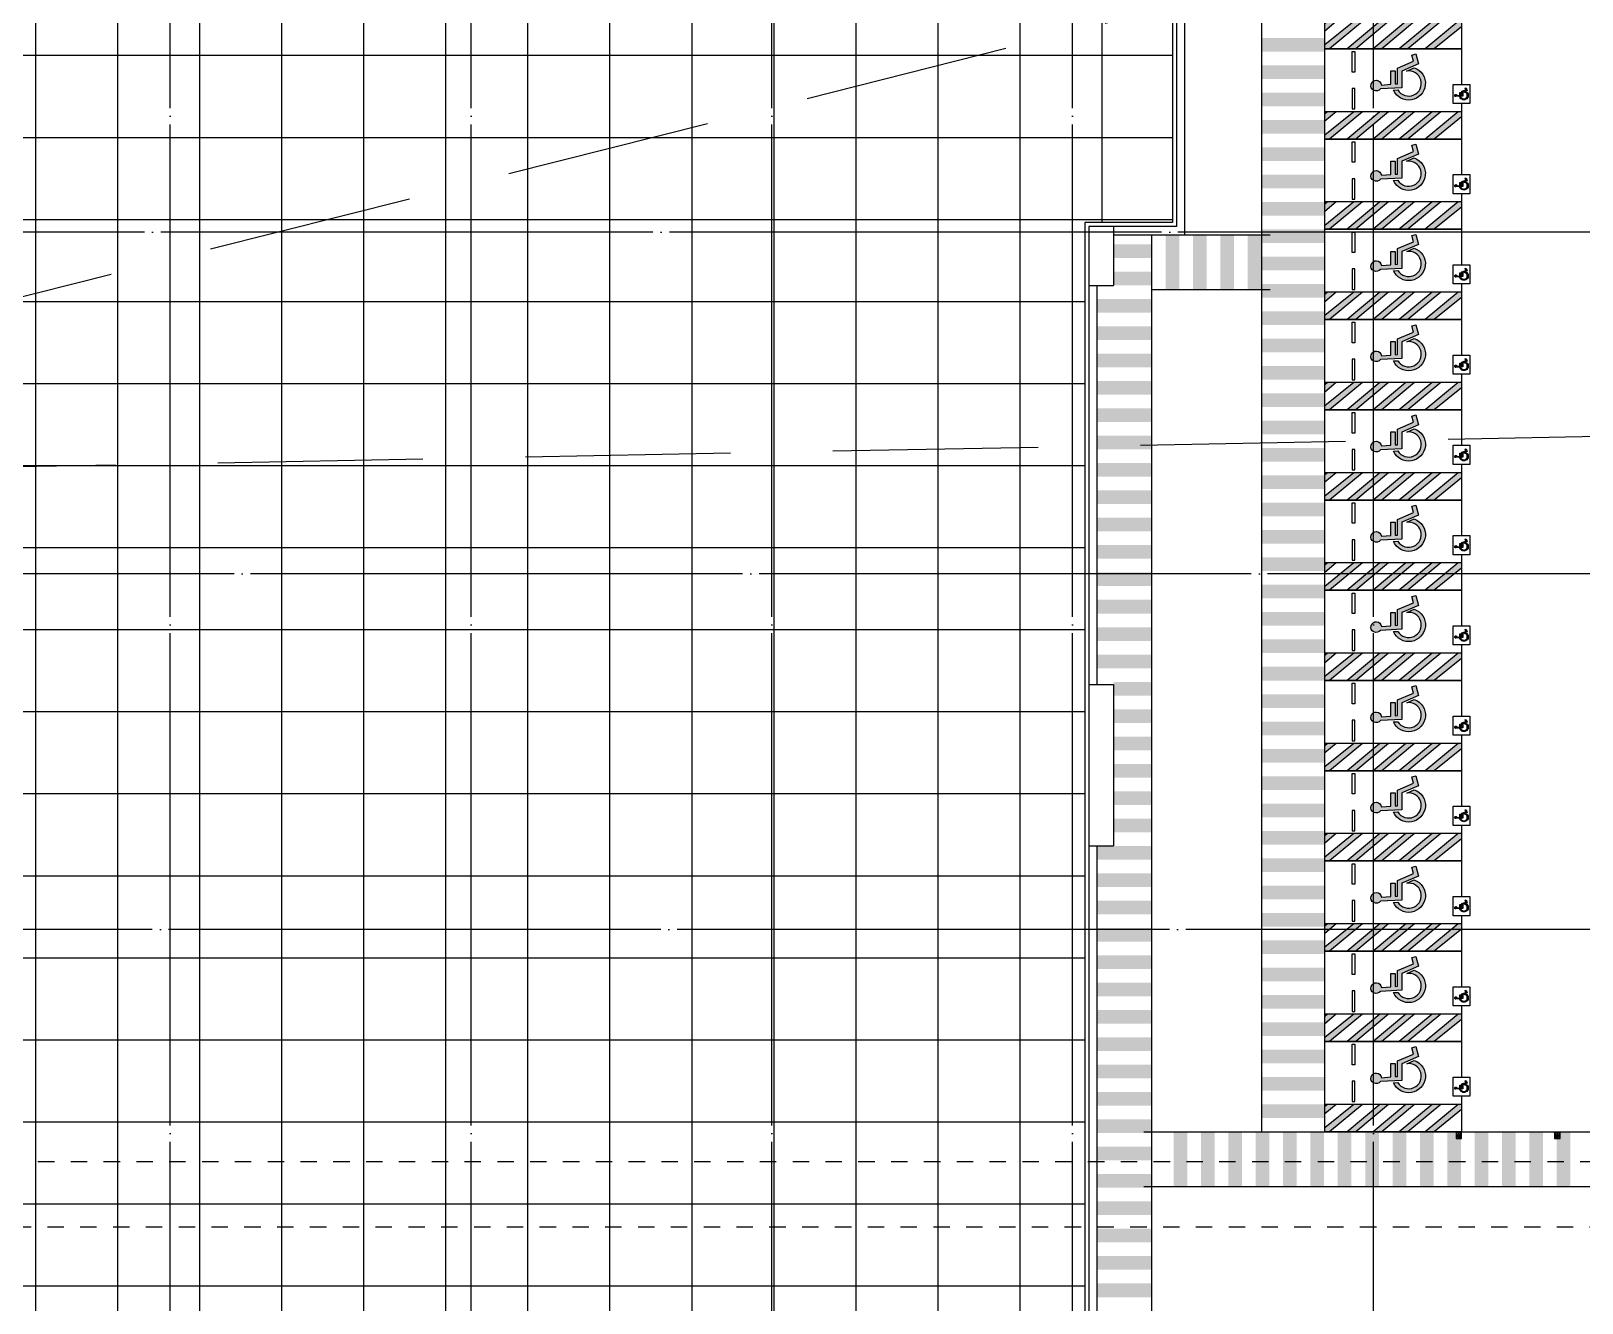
# Model space of a CAD drawing. Header units: millimetres. Extents: x 44352463 to 44913170, y -12080373 to -11704434.
# Drawn here: x 44461849 to 44518569, y -11937779 to -11891267 of the extents above; entities that cross this region are included whole.
import ezdxf

# ---------------------------------------------------------------- set-up
doc = ezdxf.new("R2010")
doc.units = ezdxf.units.MM
doc.header["$LTSCALE"] = 600
doc.header["$MEASUREMENT"] = 0
for name, pattern in [('03 단지-0902$0$HIDDEN', [0.375, 0.25, -0.125]), ('CEN', [6.2, 6, -0.1, 0, -0.1]), ('HIDDEN', [2, 1, -1])]:
    doc.linetypes.add(name, pattern=pattern)
doc.layers.get('0').update_dxf_attribs({"linetype": 'CONTINUOUS'})
for name, color, linetype in [('# 토목공사', 8, 'CONTINUOUS'), ('A-중심선', 10, 'CEN'), ('CON-1', 2, 'CONTINUOUS'), ('ELE-4', 8, 'CONTINUOUS'), ('ELE-8', 8, 'CONTINUOUS'), ('FIN-1', 9, 'CONTINUOUS'), ('Parking(장애인)', 8, 'CONTINUOUS'), ('POST', 252, 'CONTINUOUS'), ('POST-Bolt', 254, 'CONTINUOUS'), ('POST-c', 254, 'CONTINUOUS'), ('s-보도', 252, 'CONTINUOUS'), ('t기존건물', 8, 'CONTINUOUS'), ('x-평면도$0$x-평면도$0$0-진출입동선', 7, 'CONTINUOUS'), ('그라스울판넬', 4, 'CONTINUOUS')]:
    doc.layers.add(name, color=color, linetype=linetype)

# ---------------------------------------------------------------- blocks, each defined once
blk = doc.blocks.new('A$C304F24DA')
at = {"layer": 'ELE-8'}
for p, q in [((3000, 0), (3000, -49550)), ((6000, 0), (6000, -101900)), ((9000, 0), (9000, -101900)), ((12000, 0), (12000, -101900)), ((15000, 0), (15000, -101900)), ((18000, 0), (18000, -101900)), ((21000, 0), (21000, -101900)), ((24000, 0), (24000, -101900)), ((27000, 0), (27000, -101900)), ((30000, 0), (30000, -101900)), ((33000, 0), (33000, -101900)), ((36000, 0), (36000, -101900)), ((39000, 0), (39000, -101900)), ((42000, 0), (42000, -101900)), ((44380, -3000), (0, -3000)), ((44380, -6000), (0, -6000)), ((44380, -9000), (0, -9000)), ((44380, -12000), (0, -12000)), ((44380, -15000), (0, -15000)), ((44380, -18000), (0, -18000)), ((44380, -21000), (0, -21000)), ((44380, -24000), (0, -24000)), ((45000, -25700), (45000, -33100)), ((47580, -27000), (0, -27000)), ((47580, -30000), (0, -30000)), ((47580, -33000), (0, -33000)), ((44380, -36000), (0, -36000)), ((44380, -39000), (0, -39000)), ((44380, -42000), (0, -42000)), ((44380, -45000), (0, -45000)), ((44380, -48000), (0, -48000)), ((44380, -51000), (3630, -51000)), ((44380, -54000), (3630, -54000)), ((3000, -56450), (3000, -78450)), ((44380, -57000), (0, -57000)), ((44380, -60000), (0, -60000)), ((44380, -63000), (0, -63000)), ((44380, -66000), (0, -66000)), ((44380, -69000), (0, -69000)), ((44380, -72000), (0, -72000)), ((44380, -75000), (0, -75000)), ((44380, -78000), (0, -78000)), ((44380, -81000), (3630, -81000)), ((44380, -84000), (3630, -84000)), ((3000, -85350), (3000, -101900)), ((44380, -87000), (0, -87000)), ((44380, -90000), (0, -90000)), ((44380, -93000), (0, -93000)), ((44380, -96000), (0, -96000)), ((44380, -99000), (0, -99000))]:
    blk.add_line(p, q, dxfattribs=at)
blk = doc.blocks.new('RRRRR')
at = {"layer": 't기존건물', "linetype": '03 단지-0902$0$HIDDEN', "ltscale": 50}
blk.add_line((11993041, -9234569, 99616), (11754862, -9289915, 105951), dxfattribs=at)
at = {"layer": 't기존건물', "linetype": '03 단지-0902$0$HIDDEN', "ltscale": 50, "extrusion": (-0.00015991, 1, 0), "elevation": -9291794}
blk.add_lwpolyline([(-11753376, 105951), (-11991669, 99476)], dxfattribs=at)
blk = doc.blocks.new('x-평면도$0$x-평면도$0$wkd')
at = {"layer": 'Parking(장애인)'}
h = blk.add_hatch(color=256, dxfattribs=at)
h.paths.add_polyline_path([(46277209, -12342346), (46277209, -12341731), (46277819, -12341469), (46277724, -12341106), (46277569, -12341146), (46277629, -12341376), (46277049, -12341626), (46277049, -12342198), (46276969, -12342204), (46276969, -12341726), (46276809, -12341726), (46276809, -12342216), (46276463, -12342242, 5.045541), (46276423, -12342385)])
h.paths.add_polyline_path([(46277664, -12341611), (46277384, -12341732, -1.887932), (46277065, -12342423), (46276901, -12342431, 1.520053)])
h = blk.add_hatch(color=256, dxfattribs=at)
h.paths.add_polyline_path([(46279182, -12342667), (46279172, -12342666), (46279163, -12342662), (46279155, -12342657), (46279149, -12342650), (46279144, -12342641), (46279142, -12342632), (46279142, -12342622), (46279144, -12342612), (46279149, -12342604), (46279155, -12342597), (46279163, -12342591), (46279172, -12342588), (46279182, -12342586), (46279191, -12342588), (46279200, -12342591), (46279208, -12342597), (46279215, -12342604), (46279219, -12342612), (46279222, -12342622), (46279222, -12342628), (46279326, -12342621), (46279326, -12342510), (46279362, -12342510), (46279362, -12342618), (46279396, -12342616), (46279396, -12342471), (46279548, -12342421), (46279525, -12342353), (46279559, -12342342), (46279593, -12342443), (46279432, -12342497), (46279432, -12342649)])
h.paths.add_polyline_path([(46279448, -12342744), (46279478, -12342747), (46279508, -12342744), (46279536, -12342733), (46279561, -12342716), (46279581, -12342693), (46279595, -12342667), (46279602, -12342637), (46279602, -12342607), (46279595, -12342578), (46279581, -12342551), (46279561, -12342529), (46279536, -12342511), (46279508, -12342501), (46279486, -12342498), (46279547, -12342478), (46279553, -12342480), (46279585, -12342502), (46279610, -12342531), (46279628, -12342565), (46279638, -12342603), (46279638, -12342642), (46279628, -12342679), (46279610, -12342714), (46279585, -12342743), (46279553, -12342765), (46279516, -12342779), (46279478, -12342783), (46279439, -12342779), (46279403, -12342765), (46279371, -12342743), (46279345, -12342714), (46279327, -12342679), (46279326, -12342675), (46279364, -12342672), (46279375, -12342693), (46279395, -12342716), (46279420, -12342733)])
h = blk.add_hatch(color=256, dxfattribs=at)
h.dxf.hatch_style = 1
h.paths.add_polyline_path([(46274493, -12343218), (46274391, -12343301), (46274391, -12343568), (46274811, -12343218)], flags=17)
h.paths.add_polyline_path([(46274391, -12344075), (46274391, -12344218), (46274566, -12344218), (46275766, -12343218), (46275448, -12343218)])
h.paths.add_polyline_path([(46275202, -12344218), (46275521, -12344218), (46276721, -12343218), (46276402, -12343218)])
h.paths.add_polyline_path([(46276157, -12344218), (46276475, -12344218), (46277675, -12343218), (46277357, -12343218)])
h.paths.add_polyline_path([(46277112, -12344218), (46277430, -12344218), (46278630, -12343218), (46278312, -12343218)])
h.paths.add_polyline_path([(46278066, -12344218), (46278384, -12344218), (46279391, -12343411), (46279391, -12343218), (46279266, -12343218)])
for p, q in [((46279391, -12343218), (46274391, -12343218)), ((46275448, -12343218), (46274391, -12344075)), ((46274493, -12343218), (46274391, -12343301)), ((46274811, -12343218), (46274391, -12343568)), ((46275766, -12343218), (46274566, -12344218)), ((46276402, -12343218), (46275202, -12344218)), ((46276721, -12343218), (46275521, -12344218)), ((46277357, -12343218), (46276157, -12344218)), ((46277675, -12343218), (46276475, -12344218)), ((46278312, -12343218), (46277112, -12344218)), ((46278630, -12343218), (46277430, -12344218)), ((46279266, -12343218), (46278066, -12344218)), ((46279391, -12343411), (46278384, -12344218))]:
    blk.add_line(p, q, dxfattribs=at)
for points in [[(46279391, -12340918), (46274391, -12340918), (46279391, -12340918), (46279391, -12342218)], [(46279391, -12342918), (46279391, -12344218), (46274391, -12344218), (46274391, -12344218), (46274391, -12340918)]]:
    blk.add_lwpolyline(points, dxfattribs=at)
for points in [[(46275391, -12341768), (46275391, -12341018), (46275491, -12341018), (46275491, -12341768)], [(46279090, -12342918), (46279090, -12342218), (46279690, -12342218), (46279690, -12342918)], [(46275391, -12342368), (46275391, -12343118), (46275491, -12343118), (46275491, -12342368)]]:
    blk.add_lwpolyline(points, close=True, dxfattribs=at)
for points in [[(46276423, -12342385, -5.045541), (46276463, -12342242), (46276809, -12342216), (46276809, -12341726), (46276969, -12341726), (46276969, -12342204), (46277049, -12342198), (46277049, -12341626), (46277629, -12341376), (46277569, -12341146), (46277724, -12341106), (46277819, -12341469), (46277209, -12341731), (46277209, -12342346), (46276423, -12342385, -5.045541)], [(46276901, -12342431), (46277065, -12342423, 1.887932), (46277384, -12341732), (46277664, -12341611, -1.520053), (46276901, -12342431)]]:
    blk.add_lwpolyline(points, format="xyb", close=True, dxfattribs=at)
at = {"layer": 'Parking(장애인)', "elevation": 0}
for points in [[(46279182, -12342667), (46279172, -12342666), (46279163, -12342662), (46279155, -12342657), (46279149, -12342650), (46279144, -12342641), (46279142, -12342632), (46279142, -12342622), (46279144, -12342612), (46279149, -12342604), (46279155, -12342597), (46279163, -12342591), (46279172, -12342588), (46279182, -12342586), (46279191, -12342588), (46279200, -12342591), (46279208, -12342597), (46279215, -12342604), (46279219, -12342612), (46279222, -12342622), (46279222, -12342628), (46279326, -12342621), (46279326, -12342510), (46279362, -12342510), (46279362, -12342618), (46279396, -12342616), (46279396, -12342471), (46279548, -12342421), (46279525, -12342353), (46279559, -12342342), (46279593, -12342443), (46279432, -12342497), (46279432, -12342649)], [(46279439, -12342779), (46279403, -12342765), (46279371, -12342743), (46279345, -12342714), (46279327, -12342679), (46279326, -12342675), (46279364, -12342672), (46279375, -12342693), (46279395, -12342716), (46279420, -12342733), (46279448, -12342744), (46279478, -12342747), (46279508, -12342744), (46279536, -12342733), (46279561, -12342716), (46279581, -12342693), (46279595, -12342667), (46279602, -12342637), (46279602, -12342607), (46279595, -12342578), (46279581, -12342551), (46279561, -12342529), (46279536, -12342511), (46279508, -12342501), (46279486, -12342498), (46279547, -12342478), (46279553, -12342480), (46279585, -12342502), (46279610, -12342531), (46279628, -12342565), (46279638, -12342603), (46279638, -12342642), (46279628, -12342679), (46279610, -12342714), (46279585, -12342743), (46279553, -12342765), (46279516, -12342779), (46279478, -12342783)]]:
    blk.add_lwpolyline(points, close=True, dxfattribs=at)
blk = doc.blocks.new('A$C159fdbf0')
at = {"layer": '# 토목공사', "linetype": 'HIDDEN'}
blk.add_lwpolyline([(106202, -107825), (107092, -110054), (83130, -119614), (55687, -143292), (-162459, -143292), (-162459, -143292), (-172759, -143292), (-172759, -140892), (-162459, -140892), (54795, -140892), (81867, -117534), (106202, -107825)], dxfattribs=at)

msp = doc.modelspace()

# ---------------------------------------------------------------- hatches: boundary and pattern name
at = {"layer": 's-보도'}
h = msp.add_hatch(dxfattribs=at)
h.set_pattern_fill('AR-HBONE', color=256, scale=150, angle=408.0055881, style=0)
h.set_pattern_definition([(93.00558807, (321698819.5, -530412582.5), (-630.63466696, 567.71464384), [1800, -600]), (183.00558807, (321698788, -530411983.3), (-630.63466696, 567.71464384), [1800, -600])])
edge = h.paths.add_edge_path()
edge.add_line((44360202.987, -11920354.913), (44361471.996, -11920168.14))
edge.add_line((44361471.996, -11920168.14), (44371257.613, -11917793.504))
edge.add_line((44371257.613, -11917793.504), (44387553.054, -11914995.637))
edge.add_line((44387553.054, -11914995.637), (44397572.848, -11913493.807))
edge.add_line((44397572.848, -11913493.807), (44403480.653, -11912083.256))
edge.add_line((44403480.653, -11912083.256), (44406255.282, -11911677.533))
edge.add_line((44406255.282, -11911677.533), (44409132.251, -11910901.383))
edge.add_line((44409132.251, -11910901.383), (44408446.128, -11908675.736))
edge.add_line((44408446.128, -11908675.736), (44403102.982, -11910117.213))
edge.add_line((44403102.982, -11910117.213), (44397191.687, -11911528.596))
edge.add_line((44397191.687, -11911528.596), (44387235.567, -11913020.883))
edge.add_line((44387235.567, -11913020.883), (44370852.102, -11915833.863))
edge.add_line((44370852.102, -11915833.863), (44361089.756, -11918202.852))
edge.add_line((44361089.756, -11918202.852), (44359428.356, -11918447.377))
edge.add_line((44359428.356, -11918447.377), (44360202.936, -11920354.934))
h.paths.add_polyline_path([(44457531.64, -11819325.379), (44467105.387, -11816978.488), (44488042.344, -11812158.705), (44507439.636, -11807562.001), (44511840.727, -11806519.045), (44512666.72, -11806718.794), (44513116.636, -11807281.416), (44513549.907, -11808155.373), (44513554.466, -11808164.569), (44505726.723, -11810013.22), (44495090.935, -11812525.037), (44488491.952, -11814083.496), (44467562.424, -11818901.568), (44459120.18, -11820971.085)])
h.paths.add_polyline_path([(44416615.722, -11906805.747, 0.090262497), (44416500.175, -11905954.032, 0.171819035), (44415523.957, -11904683.627, 0.233704399), (44420877.491, -11890429.695), (44422950.07, -11861430.423), (44423109.219, -11859203.618), (44423206.923, -11857836.559), (44423709.03, -11850811.139), (44425612.093, -11851589.672), (44422850.337, -11882083.583), (44422812.129, -11882255.478), (44422827.823, -11882332.169), (44422711.831, -11883612.609), (44422570.821, -11890737.043), (44421777.529, -11895500.07), (44420468.079, -11900234.932), (44419400.69, -11902599.11), (44418658.322, -11904242.589)])
h.paths.add_polyline_path([(44423709.03, -11850811.139), (44423743.494, -11850328.919, -0.285607394), (44447282.428, -11821837.852), (44457531.64, -11819325.379), (44459120.18, -11820971.085), (44447834.389, -11823737.663, 0.284941072), (44425702.342, -11850593.194), (44425612.093, -11851589.672)])
h.paths.add_polyline_path([(44408446.128, -11908675.736, 0.054226188), (44411891.769, -11907287.097, 0.016649476), (44411936.171, -11907440.594, 0.287357806), (44413891.246, -11909074.942), (44413406.504, -11909461.768), (44412416.621, -11909877.784), (44410373.036, -11910736.315), (44409132.251, -11910901.383)])
h.paths.add_polyline_path([(44411936.171, -11907440.594, 0.333333333), (44416500.175, -11905954.032, -0.09018974), (44416615.753, -11906805.055), (44416405.964, -11907068.186), (44413891.246, -11909074.942, -0.287357806)])
h.paths.add_polyline_path([(44411891.769, -11907287.097, 0.065317482), (44415523.957, -11904683.627, -0.171819035), (44416500.175, -11905954.032, -0.333333333), (44411936.171, -11907440.594, -0.016649476)])

# ---------------------------------------------------------------- linework, layer by layer
at = {"layer": 'A-중심선', "ltscale": 5}
for p, q in [((44466940.232, -12042884.796), (44466940.232, -11824697.371)), ((44477940.232, -12042884.796), (44477940.232, -11824697.371)), ((44488940.232, -12042884.796), (44488940.232, -11824697.371)), ((44499940.232, -12042884.796), (44499940.232, -11824697.371)), ((44510940.232, -12042884.796), (44510940.232, -11824697.371)), ((44614794.472, -11898616.81), (44413938.371, -11898616.81)), ((44636673.501, -11911116.81), (44413938.371, -11911116.81)), ((44745280.078, -11924116.81), (44413938.371, -11924116.81))]:
    msp.add_line(p, q, dxfattribs=at)
at = {"layer": 'CON-1'}
for points in [[(44456010.232, -11865016.879), (44500540.209, -11865016.879), (44500540.209, -11890716.879), (44503740.21, -11890716.879), (44503740.21, -11898416.879), (44500540.209, -11898416.879), (44500540.209, -11967216.879), (44456010.232, -11967216.879)], [(44456010.232, -11865166.879), (44500390.209, -11865166.879), (44500390.209, -11890866.879), (44503590.21, -11890866.879), (44503590.21, -11898266.879), (44500390.209, -11898266.879), (44500390.209, -11967066.879), (44456010.232, -11967066.879)]]:
    msp.add_lwpolyline(points, dxfattribs=at)
at = {"layer": 'FIN-1'}
for p, q in [((44509164.837, -11931516.877), (44509164.837, -11864716.879)), ((44506864.837, -11931516.877), (44506864.837, -11866716.879)), ((44504040.21, -11898716.879), (44504040.21, -11890416.879)), ((44501440.209, -11898716.879), (44507164.837, -11898716.879)), ((44502840.209, -12009816.879), (44502840.209, -11898716.879)), ((44500840.209, -11915166.832), (44500840.209, -11900566.879)), ((44502840.209, -11900716.879), (44507164.837, -11900716.879)), ((44500840.209, -11931516.877), (44500840.209, -11921066.832)), ((44500840.209, -11987671.18), (44500840.209, -11931516.877)), ((44502540.209, -11931516.877), (44609571.771, -11931516.877)), ((44502540.209, -11933516.877), (44611571.771, -11933516.877)), ((44502540.209, -11933516.877), (44611571.771, -11933516.877))]:
    msp.add_line(p, q, dxfattribs=at)
for points in [[(44506864.837, -11891516.877), (44506864.837, -11892016.877), (44508864.837, -11891516.877), (44508864.837, -11892016.877)], [(44506864.837, -11891516.877), (44506864.837, -11892016.877), (44508864.837, -11891516.877), (44508864.837, -11892016.877)], [(44507164.837, -11891516.877), (44507164.837, -11892016.877), (44509164.837, -11891516.877), (44509164.837, -11892016.877)], [(44506864.837, -11892516.877), (44506864.837, -11893016.877), (44508864.837, -11892516.877), (44508864.837, -11893016.877)], [(44506864.837, -11892516.877), (44506864.837, -11893016.877), (44508864.837, -11892516.877), (44508864.837, -11893016.877)], [(44507164.837, -11892516.877), (44507164.837, -11893016.877), (44509164.837, -11892516.877), (44509164.837, -11893016.877)], [(44506864.837, -11893516.877), (44506864.837, -11894016.877), (44508864.837, -11893516.877), (44508864.837, -11894016.877)], [(44506864.837, -11893516.877), (44506864.837, -11894016.877), (44508864.837, -11893516.877), (44508864.837, -11894016.877)], [(44507164.837, -11893516.877), (44507164.837, -11894016.877), (44509164.837, -11893516.877), (44509164.837, -11894016.877)], [(44506864.837, -11894516.877), (44506864.837, -11895016.877), (44508864.837, -11894516.877), (44508864.837, -11895016.877)], [(44506864.837, -11894516.877), (44506864.837, -11895016.877), (44508864.837, -11894516.877), (44508864.837, -11895016.877)], [(44507164.837, -11894516.877), (44507164.837, -11895016.877), (44509164.837, -11894516.877), (44509164.837, -11895016.877)], [(44506864.837, -11895516.877), (44506864.837, -11896016.877), (44508864.837, -11895516.877), (44508864.837, -11896016.877)], [(44506864.837, -11895516.877), (44506864.837, -11896016.877), (44508864.837, -11895516.877), (44508864.837, -11896016.877)], [(44507164.837, -11895516.877), (44507164.837, -11896016.877), (44509164.837, -11895516.877), (44509164.837, -11896016.877)], [(44506864.837, -11896516.877), (44506864.837, -11897016.877), (44508864.837, -11896516.877), (44508864.837, -11897016.877)], [(44506864.837, -11896516.877), (44506864.837, -11897016.877), (44508864.837, -11896516.877), (44508864.837, -11897016.877)], [(44507164.837, -11896516.877), (44507164.837, -11897016.877), (44509164.837, -11896516.877), (44509164.837, -11897016.877)], [(44506864.837, -11897516.877), (44506864.837, -11898016.877), (44508864.837, -11897516.877), (44508864.837, -11898016.877)], [(44506864.837, -11897516.877), (44506864.837, -11898016.877), (44508864.837, -11897516.877), (44508864.837, -11898016.877)], [(44507164.837, -11897516.877), (44507164.837, -11898016.877), (44509164.837, -11897516.877), (44509164.837, -11898016.877)], [(44503340.209, -11900716.879), (44503840.209, -11900716.879), (44503340.209, -11898716.879), (44503840.209, -11898716.879)], [(44504340.209, -11900716.879), (44504840.209, -11900716.879), (44504340.209, -11898716.879), (44504840.209, -11898716.879)], [(44505340.209, -11900716.879), (44505840.209, -11900716.879), (44505340.209, -11898716.879), (44505840.209, -11898716.879)], [(44506340.209, -11900716.879), (44506840.209, -11900716.879), (44506340.209, -11898716.879), (44506840.209, -11898716.879)], [(44506864.837, -11898516.877), (44506864.837, -11899016.877), (44508864.837, -11898516.877), (44508864.837, -11899016.877)], [(44506864.837, -11898516.877), (44506864.837, -11899016.877), (44508864.837, -11898516.877), (44508864.837, -11899016.877)], [(44507164.837, -11898516.877), (44507164.837, -11899016.877), (44509164.837, -11898516.877), (44509164.837, -11899016.877)], [(44501440.209, -11899066.879), (44501440.209, -11899566.879), (44502840.209, -11899066.879), (44502840.209, -11899566.879)], [(44506864.837, -11899516.877), (44506864.837, -11900016.877), (44508864.837, -11899516.877), (44508864.837, -11900016.877)], [(44506864.837, -11899516.877), (44506864.837, -11900016.877), (44508864.837, -11899516.877), (44508864.837, -11900016.877)], [(44507164.837, -11899516.877), (44507164.837, -11900016.877), (44509164.837, -11899516.877), (44509164.837, -11900016.877)], [(44501440.209, -11900066.879), (44501440.209, -11900566.879), (44502840.209, -11900066.879), (44502840.209, -11900566.879)], [(44506864.837, -11900516.877), (44506864.837, -11901016.877), (44508864.837, -11900516.877), (44508864.837, -11901016.877)], [(44506864.837, -11900516.877), (44506864.837, -11901016.877), (44508864.837, -11900516.877), (44508864.837, -11901016.877)], [(44507164.837, -11900516.877), (44507164.837, -11901016.877), (44509164.837, -11900516.877), (44509164.837, -11901016.877)], [(44500840.209, -11901066.879), (44500840.209, -11901566.879), (44502840.209, -11901066.879), (44502840.209, -11901566.879)], [(44506864.837, -11901516.877), (44506864.837, -11902016.877), (44508864.837, -11901516.877), (44508864.837, -11902016.877)], [(44506864.837, -11901516.877), (44506864.837, -11902016.877), (44508864.837, -11901516.877), (44508864.837, -11902016.877)], [(44507164.837, -11901516.877), (44507164.837, -11902016.877), (44509164.837, -11901516.877), (44509164.837, -11902016.877)], [(44500840.209, -11902066.879), (44500840.209, -11902566.879), (44502840.209, -11902066.879), (44502840.209, -11902566.879)], [(44506864.837, -11902516.877), (44506864.837, -11903016.877), (44508864.837, -11902516.877), (44508864.837, -11903016.877)], [(44506864.837, -11902516.877), (44506864.837, -11903016.877), (44508864.837, -11902516.877), (44508864.837, -11903016.877)], [(44507164.837, -11902516.877), (44507164.837, -11903016.877), (44509164.837, -11902516.877), (44509164.837, -11903016.877)], [(44500840.209, -11903066.879), (44500840.209, -11903566.879), (44502840.209, -11903066.879), (44502840.209, -11903566.879)], [(44506864.837, -11903516.877), (44506864.837, -11904016.877), (44508864.837, -11903516.877), (44508864.837, -11904016.877)], [(44506864.837, -11903516.877), (44506864.837, -11904016.877), (44508864.837, -11903516.877), (44508864.837, -11904016.877)], [(44507164.837, -11903516.877), (44507164.837, -11904016.877), (44509164.837, -11903516.877), (44509164.837, -11904016.877)], [(44500840.209, -11904066.879), (44500840.209, -11904566.879), (44502840.209, -11904066.879), (44502840.209, -11904566.879)], [(44506864.837, -11904516.877), (44506864.837, -11905016.877), (44508864.837, -11904516.877), (44508864.837, -11905016.877)], [(44506864.837, -11904516.877), (44506864.837, -11905016.877), (44508864.837, -11904516.877), (44508864.837, -11905016.877)], [(44507164.837, -11904516.877), (44507164.837, -11905016.877), (44509164.837, -11904516.877), (44509164.837, -11905016.877)], [(44500840.209, -11905066.879), (44500840.209, -11905566.879), (44502840.209, -11905066.879), (44502840.209, -11905566.879)], [(44506864.837, -11905516.877), (44506864.837, -11906016.877), (44508864.837, -11905516.877), (44508864.837, -11906016.877)], [(44506864.837, -11905516.877), (44506864.837, -11906016.877), (44508864.837, -11905516.877), (44508864.837, -11906016.877)], [(44507164.837, -11905516.877), (44507164.837, -11906016.877), (44509164.837, -11905516.877), (44509164.837, -11906016.877)], [(44500840.209, -11906066.879), (44500840.209, -11906566.879), (44502840.209, -11906066.879), (44502840.209, -11906566.879)], [(44506864.837, -11906516.877), (44506864.837, -11907016.877), (44508864.837, -11906516.877), (44508864.837, -11907016.877)], [(44506864.837, -11906516.877), (44506864.837, -11907016.877), (44508864.837, -11906516.877), (44508864.837, -11907016.877)], [(44507164.837, -11906516.877), (44507164.837, -11907016.877), (44509164.837, -11906516.877), (44509164.837, -11907016.877)], [(44500840.209, -11907066.879), (44500840.209, -11907566.879), (44502840.209, -11907066.879), (44502840.209, -11907566.879)], [(44506864.837, -11907516.877), (44506864.837, -11908016.877), (44508864.837, -11907516.877), (44508864.837, -11908016.877)], [(44506864.837, -11907516.877), (44506864.837, -11908016.877), (44508864.837, -11907516.877), (44508864.837, -11908016.877)], [(44507164.837, -11907516.877), (44507164.837, -11908016.877), (44509164.837, -11907516.877), (44509164.837, -11908016.877)], [(44500840.209, -11908066.879), (44500840.209, -11908566.879), (44502840.209, -11908066.879), (44502840.209, -11908566.879)], [(44506864.837, -11908516.877), (44506864.837, -11909016.877), (44508864.837, -11908516.877), (44508864.837, -11909016.877)], [(44506864.837, -11908516.877), (44506864.837, -11909016.877), (44508864.837, -11908516.877), (44508864.837, -11909016.877)], [(44507164.837, -11908516.877), (44507164.837, -11909016.877), (44509164.837, -11908516.877), (44509164.837, -11909016.877)], [(44500840.209, -11909066.879), (44500840.209, -11909566.879), (44502840.209, -11909066.879), (44502840.209, -11909566.879)], [(44500840.209, -11910066.879), (44500840.209, -11910566.879), (44502840.209, -11910066.879), (44502840.209, -11910566.879)], [(44506864.837, -11909516.877), (44506864.837, -11910016.877), (44508864.837, -11909516.877), (44508864.837, -11910016.877)], [(44506864.837, -11909516.877), (44506864.837, -11910016.877), (44508864.837, -11909516.877), (44508864.837, -11910016.877)], [(44507164.837, -11909516.877), (44507164.837, -11910016.877), (44509164.837, -11909516.877), (44509164.837, -11910016.877)], [(44506864.837, -11910516.877), (44506864.837, -11911016.877), (44508864.837, -11910516.877), (44508864.837, -11911016.877)], [(44506864.837, -11910516.877), (44506864.837, -11911016.877), (44508864.837, -11910516.877), (44508864.837, -11911016.877)], [(44507164.837, -11910516.877), (44507164.837, -11911016.877), (44509164.837, -11910516.877), (44509164.837, -11911016.877)], [(44500840.209, -11911066.879), (44500840.209, -11911566.879), (44502840.209, -11911066.879), (44502840.209, -11911566.879)], [(44506864.837, -11911516.877), (44506864.837, -11912016.877), (44508864.837, -11911516.877), (44508864.837, -11912016.877)], [(44506864.837, -11911516.877), (44506864.837, -11912016.877), (44508864.837, -11911516.877), (44508864.837, -11912016.877)], [(44507164.837, -11911516.877), (44507164.837, -11912016.877), (44509164.837, -11911516.877), (44509164.837, -11912016.877)], [(44500840.209, -11912066.879), (44500840.209, -11912566.879), (44502840.209, -11912066.879), (44502840.209, -11912566.879)], [(44506864.837, -11912516.877), (44506864.837, -11913016.877), (44508864.837, -11912516.877), (44508864.837, -11913016.877)], [(44506864.837, -11912516.877), (44506864.837, -11913016.877), (44508864.837, -11912516.877), (44508864.837, -11913016.877)], [(44507164.837, -11912516.877), (44507164.837, -11913016.877), (44509164.837, -11912516.877), (44509164.837, -11913016.877)], [(44500840.209, -11913066.879), (44500840.209, -11913566.879), (44502840.209, -11913066.879), (44502840.209, -11913566.879)], [(44506864.837, -11913516.877), (44506864.837, -11914016.877), (44508864.837, -11913516.877), (44508864.837, -11914016.877)], [(44506864.837, -11913516.877), (44506864.837, -11914016.877), (44508864.837, -11913516.877), (44508864.837, -11914016.877)], [(44507164.837, -11913516.877), (44507164.837, -11914016.877), (44509164.837, -11913516.877), (44509164.837, -11914016.877)], [(44500840.209, -11914066.879), (44500840.209, -11914566.879), (44502840.209, -11914066.879), (44502840.209, -11914566.879)], [(44506864.837, -11914516.877), (44506864.837, -11915016.877), (44508864.837, -11914516.877), (44508864.837, -11915016.877)], [(44506864.837, -11914516.877), (44506864.837, -11915016.877), (44508864.837, -11914516.877), (44508864.837, -11915016.877)], [(44507164.837, -11914516.877), (44507164.837, -11915016.877), (44509164.837, -11914516.877), (44509164.837, -11915016.877)], [(44501440.209, -11915066.879), (44501440.209, -11915566.879), (44502840.209, -11915066.879), (44502840.209, -11915566.879)], [(44506864.837, -11915516.877), (44506864.837, -11916016.877), (44508864.837, -11915516.877), (44508864.837, -11916016.877)], [(44506864.837, -11915516.877), (44506864.837, -11916016.877), (44508864.837, -11915516.877), (44508864.837, -11916016.877)], [(44507164.837, -11915516.877), (44507164.837, -11916016.877), (44509164.837, -11915516.877), (44509164.837, -11916016.877)], [(44501440.209, -11916066.879), (44501440.209, -11916566.879), (44502840.209, -11916066.879), (44502840.209, -11916566.879)], [(44506864.837, -11916516.877), (44506864.837, -11917016.877), (44508864.837, -11916516.877), (44508864.837, -11917016.877)], [(44506864.837, -11916516.877), (44506864.837, -11917016.877), (44508864.837, -11916516.877), (44508864.837, -11917016.877)], [(44507164.837, -11916516.877), (44507164.837, -11917016.877), (44509164.837, -11916516.877), (44509164.837, -11917016.877)], [(44501440.209, -11917066.879), (44501440.209, -11917566.879), (44502840.209, -11917066.879), (44502840.209, -11917566.879)], [(44506864.837, -11917516.877), (44506864.837, -11918016.877), (44508864.837, -11917516.877), (44508864.837, -11918016.877)], [(44506864.837, -11917516.877), (44506864.837, -11918016.877), (44508864.837, -11917516.877), (44508864.837, -11918016.877)], [(44507164.837, -11917516.877), (44507164.837, -11918016.877), (44509164.837, -11917516.877), (44509164.837, -11918016.877)], [(44501440.209, -11918066.879), (44501440.209, -11918566.879), (44502840.209, -11918066.879), (44502840.209, -11918566.879)], [(44506864.837, -11918516.877), (44506864.837, -11919016.877), (44508864.837, -11918516.877), (44508864.837, -11919016.877)], [(44506864.837, -11918516.877), (44506864.837, -11919016.877), (44508864.837, -11918516.877), (44508864.837, -11919016.877)], [(44507164.837, -11918516.877), (44507164.837, -11919016.877), (44509164.837, -11918516.877), (44509164.837, -11919016.877)], [(44501440.209, -11919066.879), (44501440.209, -11919566.879), (44502840.209, -11919066.879), (44502840.209, -11919566.879)], [(44506864.837, -11919516.877), (44506864.837, -11920016.877), (44508864.837, -11919516.877), (44508864.837, -11920016.877)], [(44506864.837, -11919516.877), (44506864.837, -11920016.877), (44508864.837, -11919516.877), (44508864.837, -11920016.877)], [(44507164.837, -11919516.877), (44507164.837, -11920016.877), (44509164.837, -11919516.877), (44509164.837, -11920016.877)], [(44501440.209, -11920066.879), (44501440.209, -11920566.879), (44502840.209, -11920066.879), (44502840.209, -11920566.879)], [(44506864.837, -11920516.877), (44506864.837, -11921016.877), (44508864.837, -11920516.877), (44508864.837, -11921016.877)], [(44506864.837, -11920516.877), (44506864.837, -11921016.877), (44508864.837, -11920516.877), (44508864.837, -11921016.877)], [(44507164.837, -11920516.877), (44507164.837, -11921016.877), (44509164.837, -11920516.877), (44509164.837, -11921016.877)], [(44500840.209, -11921066.879), (44500840.209, -11921566.879), (44502840.209, -11921066.879), (44502840.209, -11921566.879)], [(44506864.837, -11921516.877), (44506864.837, -11922016.877), (44508864.837, -11921516.877), (44508864.837, -11922016.877)], [(44506864.837, -11921516.877), (44506864.837, -11922016.877), (44508864.837, -11921516.877), (44508864.837, -11922016.877)], [(44507164.837, -11921516.877), (44507164.837, -11922016.877), (44509164.837, -11921516.877), (44509164.837, -11922016.877)], [(44500840.209, -11922066.879), (44500840.209, -11922566.879), (44502840.209, -11922066.879), (44502840.209, -11922566.879)], [(44506864.837, -11922516.877), (44506864.837, -11923016.877), (44508864.837, -11922516.877), (44508864.837, -11923016.877)], [(44506864.837, -11922516.877), (44506864.837, -11923016.877), (44508864.837, -11922516.877), (44508864.837, -11923016.877)], [(44507164.837, -11922516.877), (44507164.837, -11923016.877), (44509164.837, -11922516.877), (44509164.837, -11923016.877)], [(44500840.209, -11923066.879), (44500840.209, -11923566.879), (44502840.209, -11923066.879), (44502840.209, -11923566.879)], [(44506864.837, -11923516.877), (44506864.837, -11924016.877), (44508864.837, -11923516.877), (44508864.837, -11924016.877)], [(44506864.837, -11923516.877), (44506864.837, -11924016.877), (44508864.837, -11923516.877), (44508864.837, -11924016.877)], [(44507164.837, -11923516.877), (44507164.837, -11924016.877), (44509164.837, -11923516.877), (44509164.837, -11924016.877)], [(44500840.209, -11924066.879), (44500840.209, -11924566.879), (44502840.209, -11924066.879), (44502840.209, -11924566.879)], [(44506864.837, -11924516.877), (44506864.837, -11925016.877), (44508864.837, -11924516.877), (44508864.837, -11925016.877)], [(44506864.837, -11924516.877), (44506864.837, -11925016.877), (44508864.837, -11924516.877), (44508864.837, -11925016.877)], [(44507164.837, -11924516.877), (44507164.837, -11925016.877), (44509164.837, -11924516.877), (44509164.837, -11925016.877)], [(44500840.209, -11925066.879), (44500840.209, -11925566.879), (44502840.209, -11925066.879), (44502840.209, -11925566.879)], [(44506864.837, -11925516.877), (44506864.837, -11926016.877), (44508864.837, -11925516.877), (44508864.837, -11926016.877)], [(44506864.837, -11925516.877), (44506864.837, -11926016.877), (44508864.837, -11925516.877), (44508864.837, -11926016.877)], [(44507164.837, -11925516.877), (44507164.837, -11926016.877), (44509164.837, -11925516.877), (44509164.837, -11926016.877)], [(44500840.209, -11926066.879), (44500840.209, -11926566.879), (44502840.209, -11926066.879), (44502840.209, -11926566.879)], [(44506864.837, -11926516.877), (44506864.837, -11927016.877), (44508864.837, -11926516.877), (44508864.837, -11927016.877)], [(44506864.837, -11926516.877), (44506864.837, -11927016.877), (44508864.837, -11926516.877), (44508864.837, -11927016.877)], [(44507164.837, -11926516.877), (44507164.837, -11927016.877), (44509164.837, -11926516.877), (44509164.837, -11927016.877)], [(44500840.209, -11927066.879), (44500840.209, -11927566.879), (44502840.209, -11927066.879), (44502840.209, -11927566.879)], [(44506864.837, -11927516.877), (44506864.837, -11928016.877), (44508864.837, -11927516.877), (44508864.837, -11928016.877)], [(44506864.837, -11927516.877), (44506864.837, -11928016.877), (44508864.837, -11927516.877), (44508864.837, -11928016.877)], [(44507164.837, -11927516.877), (44507164.837, -11928016.877), (44509164.837, -11927516.877), (44509164.837, -11928016.877)], [(44500840.209, -11928066.879), (44500840.209, -11928566.879), (44502840.209, -11928066.879), (44502840.209, -11928566.879)], [(44506864.837, -11928516.877), (44506864.837, -11929016.877), (44508864.837, -11928516.877), (44508864.837, -11929016.877)], [(44506864.837, -11928516.877), (44506864.837, -11929016.877), (44508864.837, -11928516.877), (44508864.837, -11929016.877)], [(44507164.837, -11928516.877), (44507164.837, -11929016.877), (44509164.837, -11928516.877), (44509164.837, -11929016.877)], [(44500840.209, -11929066.879), (44500840.209, -11929566.879), (44502840.209, -11929066.879), (44502840.209, -11929566.879)], [(44506864.837, -11929516.877), (44506864.837, -11930016.877), (44508864.837, -11929516.877), (44508864.837, -11930016.877)], [(44506864.837, -11929516.877), (44506864.837, -11930016.877), (44508864.837, -11929516.877), (44508864.837, -11930016.877)], [(44507164.837, -11929516.877), (44507164.837, -11930016.877), (44509164.837, -11929516.877), (44509164.837, -11930016.877)], [(44500840.209, -11930066.879), (44500840.209, -11930566.879), (44502840.209, -11930066.879), (44502840.209, -11930566.879)], [(44506864.837, -11930516.877), (44506864.837, -11931016.877), (44508864.837, -11930516.877), (44508864.837, -11931016.877)], [(44506864.837, -11930516.877), (44506864.837, -11931016.877), (44508864.837, -11930516.877), (44508864.837, -11931016.877)], [(44507164.837, -11930516.877), (44507164.837, -11931016.877), (44509164.837, -11930516.877), (44509164.837, -11931016.877)], [(44500840.209, -11931066.879), (44500840.209, -11931566.879), (44502840.209, -11931066.879), (44502840.209, -11931566.879)], [(44503640.242, -11933516.877), (44504140.242, -11933516.877), (44503640.242, -11931516.877), (44504140.242, -11931516.877)], [(44504640.242, -11933516.877), (44505140.242, -11933516.877), (44504640.242, -11931516.877), (44505140.242, -11931516.877)], [(44505640.242, -11933516.877), (44506140.242, -11933516.877), (44505640.242, -11931516.877), (44506140.242, -11931516.877)], [(44506640.242, -11933516.877), (44507140.242, -11933516.877), (44506640.242, -11931516.877), (44507140.242, -11931516.877)], [(44507640.242, -11933516.877), (44508140.242, -11933516.877), (44507640.242, -11931516.877), (44508140.242, -11931516.877)], [(44508640.242, -11933516.877), (44509140.242, -11933516.877), (44508640.242, -11931516.877), (44509140.242, -11931516.877)], [(44509640.242, -11933516.877), (44510140.242, -11933516.877), (44509640.242, -11931516.877), (44510140.242, -11931516.877)], [(44510640.242, -11933516.877), (44511140.242, -11933516.877), (44510640.242, -11931516.877), (44511140.242, -11931516.877)], [(44511640.242, -11933516.877), (44512140.242, -11933516.877), (44511640.242, -11931516.877), (44512140.242, -11931516.877)], [(44512640.242, -11933516.877), (44513140.242, -11933516.877), (44512640.242, -11931516.877), (44513140.242, -11931516.877)], [(44513640.242, -11933516.877), (44514140.242, -11933516.877), (44513640.242, -11931516.877), (44514140.242, -11931516.877)], [(44514640.242, -11933516.877), (44515140.242, -11933516.877), (44514640.242, -11931516.877), (44515140.242, -11931516.877)], [(44515640.242, -11933516.877), (44516140.242, -11933516.877), (44515640.242, -11931516.877), (44516140.242, -11931516.877)], [(44516640.242, -11933516.877), (44517140.242, -11933516.877), (44516640.242, -11931516.877), (44517140.242, -11931516.877)], [(44517640.242, -11933516.877), (44518140.242, -11933516.877), (44517640.242, -11931516.877), (44518140.242, -11931516.877)], [(44500840.209, -11932066.879), (44500840.209, -11932566.879), (44502840.209, -11932066.879), (44502840.209, -11932566.879)], [(44500840.209, -11933066.879), (44500840.209, -11933566.879), (44502840.209, -11933066.879), (44502840.209, -11933566.879)], [(44500840.209, -11934066.879), (44500840.209, -11934566.879), (44502840.209, -11934066.879), (44502840.209, -11934566.879)], [(44500840.209, -11935066.879), (44500840.209, -11935566.879), (44502840.209, -11935066.879), (44502840.209, -11935566.879)], [(44500840.209, -11936066.879), (44500840.209, -11936566.879), (44502840.209, -11936066.879), (44502840.209, -11936566.879)], [(44500840.209, -11937066.879), (44500840.209, -11937566.879), (44502840.209, -11937066.879), (44502840.209, -11937566.879)]]:
    msp.add_solid(points, dxfattribs=at)
at = {"layer": 'POST', "color": 253}
for p, q in [((44513980.397, -11931593.021), (44514009.397, -11931593.021)), ((44513994.897, -11931607.521), (44513994.897, -11931578.521)), ((44514064.897, -11931563.021), (44514064.897, -11931763.021)), ((44514134.897, -11931607.521), (44514134.897, -11931578.521)), ((44517583.192, -11931593.019), (44517612.192, -11931593.019)), ((44517597.692, -11931607.519), (44517597.692, -11931578.519)), ((44517667.692, -11931563.019), (44517667.692, -11931763.019)), ((44517737.692, -11931607.519), (44517737.692, -11931578.519)), ((44513980.397, -11931733.021), (44514009.397, -11931733.021)), ((44513994.897, -11931718.521), (44513994.897, -11931747.521)), ((44514149.397, -11931733.021), (44514120.397, -11931733.021)), ((44514134.897, -11931718.521), (44514134.897, -11931747.521)), ((44517583.192, -11931733.019), (44517612.192, -11931733.019)), ((44517597.692, -11931718.519), (44517597.692, -11931747.519)), ((44517752.192, -11931733.019), (44517723.192, -11931733.019)), ((44517737.692, -11931718.519), (44517737.692, -11931747.519))]:
    msp.add_line(p, q, dxfattribs=at)
at = {"layer": 'POST'}
for p, q in [((44514149.397, -11931593.021), (44514120.397, -11931593.021)), ((44517752.192, -11931593.019), (44517723.192, -11931593.019))]:
    msp.add_line(p, q, dxfattribs=at)
for points in [[(44514164.897, -11931763.021), (44514164.897, -11931563.021), (44513964.897, -11931563.021)], [(44513964.897, -11931563.021), (44513964.897, -11931763.021), (44514164.897, -11931763.021)], [(44517567.692, -11931763.019), (44517767.692, -11931763.019), (44517767.692, -11931563.019), (44517567.692, -11931563.019)], [(44517567.692, -11931563.019), (44517567.692, -11931763.019)]]:
    msp.add_lwpolyline(points, dxfattribs=at)
at = {"layer": 'POST', "color": 253}
for centre in [(44513994.897, -11931593.021), (44514134.897, -11931593.021), (44517597.692, -11931593.019), (44517737.692, -11931593.019), (44513994.897, -11931733.021), (44514134.897, -11931733.021), (44517597.692, -11931733.019), (44517737.692, -11931733.019)]:
    msp.add_circle(centre, 4.5, dxfattribs=at)
at = {"layer": 'POST'}
for centre in [(44514064.897, -11931663.021), (44517667.692, -11931663.019)]:
    msp.add_circle(centre, 50, dxfattribs=at)
at = {"layer": 'POST-Bolt', "color": 252}
for p, q in [((44513980.397, -11931593.021), (44514009.397, -11931593.021)), ((44513994.897, -11931607.521), (44513994.897, -11931578.521)), ((44514149.397, -11931593.021), (44514120.397, -11931593.021)), ((44514134.897, -11931607.521), (44514134.897, -11931578.521)), ((44517583.192, -11931593.019), (44517612.192, -11931593.019)), ((44517597.692, -11931607.519), (44517597.692, -11931578.519)), ((44517752.192, -11931593.019), (44517723.192, -11931593.019)), ((44517737.692, -11931607.519), (44517737.692, -11931578.519)), ((44513980.397, -11931733.021), (44514009.397, -11931733.021)), ((44513994.897, -11931718.521), (44513994.897, -11931747.521)), ((44514149.397, -11931733.021), (44514120.397, -11931733.021)), ((44514134.897, -11931718.521), (44514134.897, -11931747.521)), ((44517583.192, -11931733.019), (44517612.192, -11931733.019)), ((44517597.692, -11931718.519), (44517597.692, -11931747.519)), ((44517752.192, -11931733.019), (44517723.192, -11931733.019)), ((44517737.692, -11931718.519), (44517737.692, -11931747.519))]:
    msp.add_line(p, q, dxfattribs=at)
for centre in [(44513994.897, -11931593.021), (44514134.897, -11931593.021), (44517597.692, -11931593.019), (44517737.692, -11931593.019), (44513994.897, -11931733.021), (44514134.897, -11931733.021), (44517597.692, -11931733.019), (44517737.692, -11931733.019)]:
    msp.add_circle(centre, 4.5, dxfattribs=at)
at = {"layer": 'POST-c'}
for p, q in [((44514064.897, -11931763.021), (44514064.897, -11931563.021)), ((44517667.692, -11931763.019), (44517667.692, -11931563.019)), ((44513964.897, -11931663.021), (44514164.897, -11931663.021)), ((44517567.692, -11931663.019), (44517767.692, -11931663.019))]:
    msp.add_line(p, q, dxfattribs=at)
at = {"layer": '그라스울판넬'}
for p, q in [((44501440.209, -11898416.879), (44501440.209, -11900566.879)), ((44500540.209, -11900566.879), (44501440.209, -11900566.879)), ((44500540.209, -11915166.832), (44501440.209, -11915166.832)), ((44501440.209, -11915166.832), (44501440.209, -11921066.832)), ((44500540.209, -11921066.832), (44501440.209, -11921066.832))]:
    msp.add_line(p, q, dxfattribs=at)

# ---------------------------------------------------------------- block references
at = {"ltscale": 3}
msp.add_blockref('A$C159fdbf0', (44617362.678, -11791713.611), dxfattribs=at)
at = {"layer": 'ELE-4', "rotation": 1.086555888464989}
msp.add_blockref('RRRRR', (32506027.211, -2842359.815), dxfattribs=at)
at = {"layer": 'ELE-8'}
msp.add_blockref('A$C304F24DA', (44456010.232, -11865166.879), dxfattribs=at)
at = {"layer": 'x-평면도$0$x-평면도$0$0-진출입동선', "rotation": 0.0003467250553188453}
for p in [(-1765300.907, 452020.836), (-1765300.887, 448720.836), (-1765300.867, 445420.836), (-1765300.847, 442120.807), (-1765300.827, 438820.807), (-1765300.807, 435520.807), (-1765300.787, 432220.779), (-1765300.767, 428920.779), (-1765300.747, 425620.779), (-1765300.727, 422320.779), (-1765300.707, 419020.75), (-1765300.687, 415720.75), (-1765300.667, 412420.75)]:
    msp.add_blockref('x-평면도$0$x-평면도$0$wkd', p, dxfattribs=at)

doc.saveas('drawing.dxf')
